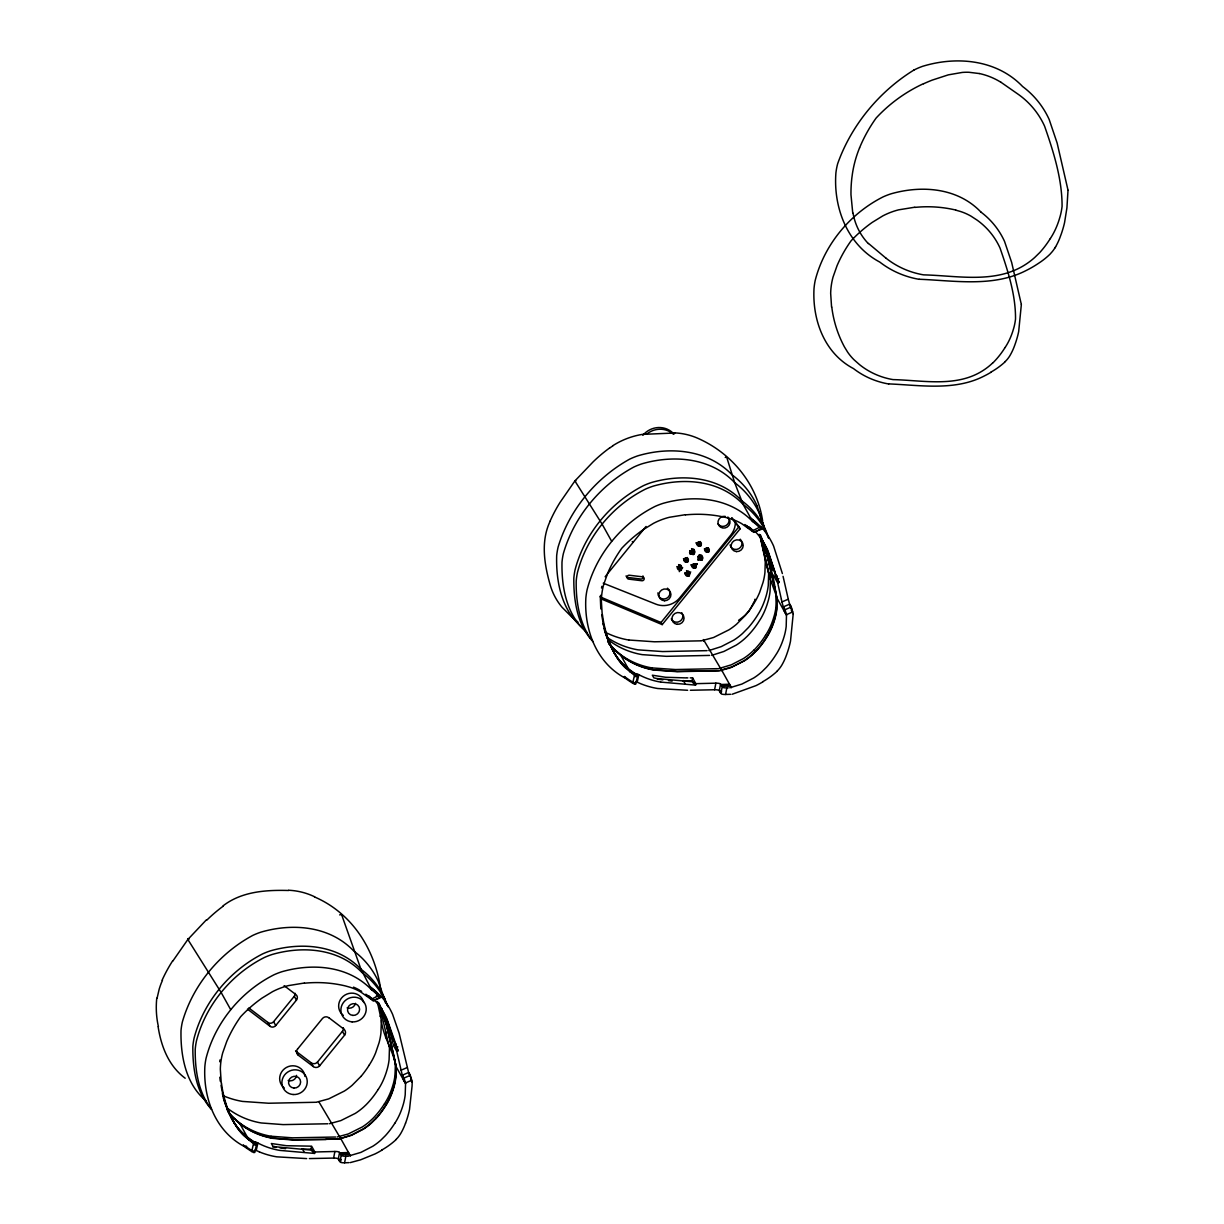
<?xml version="1.0" encoding="UTF-8"?>
<svg xmlns="http://www.w3.org/2000/svg" width="1224" height="1224" viewBox="0 0 1224 1224"><rect width="100%" height="100%" fill="white"/><g stroke="black" fill="none" stroke-linecap="round" stroke-linejoin="round"><path stroke-width="1.5" d="M793.183 614.127L790.52 641.055A90.454 86.369 -29.1 0 1 788.929 647.572L788.516 648.965A118.82 113.45 -29.1 0 1 787.323 652.683L786.558 654.855A60.435 57.696 -29.1 0 1 781.83 665.106A29.07 27.754 -29.1 0 1 778.005 670.186L777.087 671.104M1021.351 304.531L1018.689 331.459A90.454 86.369 -29.1 0 1 1017.098 337.977L1016.685 339.354A118.82 113.45 -29.1 0 1 1015.492 343.087L1014.727 345.26A60.435 57.696 -29.1 0 1 1009.999 355.511A29.07 27.754 -29.1 0 1 1006.174 360.59L1005.256 361.493M1068.016 190.255L1066.915 207.927L1064.589 222.462A100.383 95.839 -29.1 0 1 1063.243 227.756L1062.784 229.301A133.248 127.22 -29.1 0 1 1061.453 233.478L1059.755 238.114A65.102 62.149 -29.1 0 1 1055.608 246.804M386.203 1032.123L385.652 1037.692M770.064 576.076L770.279 573.903M157.07 998.233L159.181 989.206A83.002 79.285 -30.2 0 1 161.247 983.209L162.471 980.363M310.636 1146.154L286.37 1145.71L271.361 1143.522L272.845 1146.169L275.675 1146.796L312.808 1150.254L312.533 1151.799L311.049 1149.152L311.6 1146.154L314.843 1151.983L314.568 1153.436L279.776 1150.392A74.281 70.916 -29.1 0 1 257.912 1143.032L255.709 1141.961M686.021 677.897L665.627 677.27L652.346 675.204L653.83 677.851L656.661 678.478L693.794 681.936L693.518 683.482L692.034 680.835L692.585 677.836L690.198 677.866M660.761 682.089L695.553 685.119L695.829 683.665L692.585 677.836M309.381 1158.577L333.617 1158.072L334.886 1151.493A4.116 1.071 0.3 0 1 338.849 1151.937M340.639 1162.341A4.116 1.086 0.3 0 0 344.587 1162.785L345.857 1156.206L347.57 1156.144M690.367 690.26L714.602 689.755L715.872 683.176A4.116 1.071 0.3 0 1 719.834 683.619M721.625 694.023A4.116 1.086 0.3 0 0 725.572 694.467L726.842 687.888L728.234 687.842M253.903 1152.641L251.685 1151.509L253.49 1143.644L243.729 1135.612A56.457 53.902 -29.1 0 1 237.196 1127.794L234.105 1122.699M254.179 1145.067L254.883 1142.007L256.474 1144.868L254.714 1152.518L253.934 1151.126M259.427 1151.891L256.214 1150.453L257.927 1143.002M634.889 684.323L632.67 683.206L634.476 675.327L624.714 667.294A56.457 53.902 -29.1 0 1 618.181 659.476L615.091 654.381A123.272 117.703 -29.1 0 1 602.438 614.586M635.164 676.75L635.868 673.69L637.459 676.551L635.7 684.201L634.751 682.487M637.184 682.135L638.897 674.684L636.694 673.644M603.677 584.582L607.716 573.107A131.35 125.399 -29.1 0 1 621.685 548.352A132.024 126.057 -29.1 0 1 642.937 529.87M405.572 1123.173L406.337 1121A118.82 113.45 -29.1 0 0 407.531 1117.283L407.944 1115.89A90.454 86.369 -29.1 0 0 409.535 1109.372L412.075 1086.04L412.197 1082.444L410.652 1079.675M690.413 553.814L689.556 552.422L690.566 553.156L690.03 554.105M698.369 558.771L698.307 559.888M755.009 599.179L754.596 600.296M690.749 553.462L693.289 554.717M754.03 601.673L753.326 603.325M859.585 147.829L860.334 146.023A148.532 141.816 -29.1 0 1 876.124 118.04A144.034 137.532 -29.1 0 1 923.554 83.645M550.203 521.072C540.411 541.574 544.374 564.922 550.463 585.898A66.326 63.327 -29.1 0 0 562.091 607.303L571.072 616.33A153.367 146.421 -29.1 0 0 577.927 622.037M753.051 603.952L749.317 610.608A20.502 19.584 -29.1 0 1 748.522 611.648L745.248 615.045A63.648 60.772 -29.1 0 1 738.592 620.323M1055.593 246.789L1054.889 247.952M386.417 1104.017L385.178 1106.022A86.338 82.421 -29.1 0 1 375.906 1118.308M369.204 1065.155L371.255 1061.774A72.032 68.773 -29.1 0 0 375.584 1052.977L379.058 1042.772A69.202 66.065 -29.1 0 0 380.955 1032.934L381.353 1020.311L377.283 1001.523M378.247 1089.467L380.144 1086.346A67.289 64.245 -29.1 0 0 384.55 1077.166L384.963 1076.064A97.721 93.299 -29.1 0 0 386.187 1072.606L387.335 1068.797A63.908 61.016 -29.1 0 0 389.094 1059.724L389.462 1048.065L379.211 1003.879M384.535 1103.773L386.371 1100.743A65.224 62.271 -29.1 0 0 390.655 1091.839L391.053 1090.783A94.722 90.438 -29.1 0 0 392.231 1087.432L393.348 1083.745A61.934 59.134 -29.1 0 0 395.046 1074.932L395.383 1063.534M394.801 1123.326L396.041 1121.322A65.178 62.24 -29.1 0 0 400.86 1111.53L401.243 1110.489A93.621 89.383 -29.1 0 0 402.421 1107.169L403.17 1104.782A61.72 58.92 -29.1 0 0 405.205 1094.822L405.557 1083.653L404.318 1078.864M765.52 635.455L767.356 632.426A65.224 62.271 -29.1 0 0 771.64 623.521L772.038 622.465A94.722 90.438 -29.1 0 0 773.216 619.115L774.333 615.427A61.934 59.134 -29.1 0 0 776.031 606.614L776.368 595.216M1050.345 238.603L1052.395 235.222A72.874 69.569 -29.1 0 0 1057.169 225.277L1057.628 224.084A105.83 101.041 -29.1 0 0 1058.944 220.351L1060.183 216.22A69.202 66.065 -29.1 0 0 1062.08 206.382C1062.157 179.087 1053.573 151.852 1044.577 126.149A85.864 81.993 -29.1 0 0 1018.674 94.615L1001.033 82.314M1005.134 347.524L1006.954 344.541A64.459 61.552 -29.1 0 0 1011.192 335.743L1011.59 334.688A93.621 89.383 -29.1 0 0 1012.753 331.383L1013.855 327.726A61.215 58.446 -29.1 0 0 1015.522 319.036C1015.736 294.877 1007.918 270.795 1000.039 248.059A75.965 72.522 -29.1 0 0 977.135 220.152L970.953 216.113A56.977 54.391 -29.1 0 0 960.442 211.477L955.714 210.13M172.722 961.207L187.853 939.481L206.275 919.958M697.971 560.133L698.629 559.093M633.206 541.651L632.242 541.697M378.767 995.908L374.269 991.93A79.621 76.026 -29.1 0 0 371.698 989.91C348.534 965.614 312.671 962.967 282.086 971.672A70.105 66.938 -29.1 0 0 274.023 974.763C241.082 991.318 215.195 1022.468 206.06 1058.301A70.105 66.938 -29.1 0 0 204.852 1066.609C203.153 1097.821 215.195 1131.175 244.326 1146.49A79.621 76.026 -29.1 0 0 246.957 1148.433L251.685 1151.509M761.175 528.875L755.254 523.612A79.621 76.026 -29.1 0 0 752.683 521.592C729.519 497.311 693.656 494.649 663.071 503.355A70.105 66.938 -29.1 0 0 655.008 506.445C622.067 523 596.18 554.151 587.046 589.983A70.105 66.938 -29.1 0 0 585.837 598.291C584.139 629.503 596.18 662.857 625.311 678.173A79.621 76.026 -29.1 0 0 627.943 680.116L632.67 683.206M609.567 447.984A144.248 137.715 -29.1 0 0 593.028 461.953L574.898 480.94L560.164 502.223A144.187 137.669 -29.1 0 0 550.127 521.042M605.13 576.749L646.043 526.458M248.839 1007.964L267.918 1022.468A4.085 3.901 -29.1 0 0 273.595 1021.703L294.296 996.244A4.085 3.901 -29.1 0 0 295.198 993.322M247.523 1009.096A4.085 3.901 -29.1 0 0 248.044 1009.571L270.06 1026.324A4.085 3.901 -29.1 0 0 275.737 1025.544L296.453 1000.1A4.085 3.901 -29.1 0 0 295.887 994.576L284.136 985.657M677.331 566.865L678.968 568.12L680.605 566.1L678.953 564.845M685.471 560.133L687.108 558.113L687.812 562.076L683.466 558.618L686.22 560.867L685.486 558.022M691.606 548.612L692.723 552.896L689.969 550.632L691.958 552.146L693.595 550.142L691.942 548.888M297.539 1049.121L322.509 1018.429A4.529 4.33 -29.1 0 1 328.782 1017.741M686.542 570.614L687.659 574.882L684.904 572.618L686.909 574.148L688.546 572.128L686.894 570.874M698.246 556.92L699.899 558.175L701.536 556.17L699.883 554.916M706.386 550.188L708.023 548.184L708.727 552.131L704.397 548.673L707.151 550.938L706.401 548.092M688.515 574.653L690.734 571.914M695.003 566.666L697.236 563.943M738.944 526.718L740.122 528.829L662.199 624.623L661.021 622.496L738.944 526.718L731.876 517.706M296.162 1051.37L311.125 1062.738A4.529 4.33 -29.1 0 0 317.49 1062.05L342.399 1031.327L344.556 1035.183L319.586 1065.874A4.529 4.33 -29.1 0 1 313.298 1066.548L298.304 1055.226L296.162 1051.37A4.529 4.33 -29.1 0 1 295.581 1050.804M679.244 571.639L682.686 567.615M360.973 1076.401L352.13 1085.306A67.442 64.398 -29.1 0 1 344.342 1091.074L328.705 1098.877L316.327 1102.243M756.845 649.959L752.301 654.457A59.792 57.084 -29.1 0 1 744.177 660.639L732.289 666.759L719.743 670.507M757.075 650.158L752.515 654.672A59.976 57.268 -29.1 0 1 744.36 660.868L730.468 667.799L719.498 670.783M375.86 1118.277L371.316 1122.775A59.792 57.084 -29.1 0 1 363.191 1128.956L351.303 1135.076L338.512 1139.1M376.089 1118.476L371.53 1122.989A59.976 57.268 -29.1 0 1 363.375 1129.186L351.441 1135.336L338.864 1139.085M396.102 1139.422L397.004 1138.488A29.07 27.754 -29.1 0 0 400.799 1133.393A60.435 57.696 -29.1 0 0 405.526 1123.158M753.877 650.143L751.49 652.392A60.496 57.758 -29.1 0 1 743.274 658.65L731.248 664.846L718.549 668.641M694.972 565.809L697.221 563.652M992.48 363.161L991.272 364.262A59.792 57.084 -29.1 0 1 983.147 370.459C956.51 387.702 922.85 380.312 893.03 379.608A75.965 72.522 -29.1 0 1 859.569 364.66L854.061 359.81A56.457 53.902 -29.1 0 1 847.544 351.992L844.438 346.912A123.272 117.703 -29.1 0 1 831.784 307.102M223.15 905.775C241.74 891.439 266.021 889.848 288.65 890.491M609.613 448.045L612.75 445.934M642.921 529.839L653.509 523.337A69.691 66.54 -29.1 0 1 669.253 517.308L685.409 514.692M913.854 70.089C879.199 91.448 851.231 125.338 837.644 163.771A66.739 63.724 -29.1 0 0 835.916 172.814C833.207 207.713 847.421 244.953 879.765 262.058A92.718 88.526 -29.1 0 0 919.193 279.332M759.477 527.314L752.117 531.002M755.728 531.43L757.488 530.589M758.375 530.16L762.368 528.278L764.572 530.956A79.851 76.24 -29.1 0 1 773.599 546.057L782.381 573.566M376.334 996.015L379.241 994.638L380.832 997.499L373.55 1000.957L372.601 999.243M371.102 999.289L378.583 995.724M375.63 999.319L374.269 999.931A74.281 70.916 -29.1 0 1 386.891 1018.735L398.137 1050.712L396.729 1051.309L402.115 1074.504M376.518 998.906L377.834 998.279M378.721 997.851L381.383 996.596L383.586 999.274A79.851 76.24 -29.1 0 1 392.613 1014.375L399.162 1033.301L408.433 1071.765M783.1 606.186L781.952 601.933L788.271 599.194L783.054 576.305M400.967 1070.25L407.286 1067.512M405.404 1083.011L411.723 1080.226L412.151 1082.23M781.325 599.056L777.714 582.991L774.471 577.162L777.362 575.953M772.772 570.139L767.555 551.978L762.338 539.998L768.213 552.407L777.347 579.227L778.831 578.6M777.714 582.991L779.122 582.394L773.476 569.741M396.729 1051.309L393.485 1045.48L396.377 1044.271M393.485 1045.48L387.641 1023.509L381.353 1008.316L387.228 1020.724L396.362 1047.545L397.846 1046.918M701.398 640.81L713.561 637.505L728.938 629.84A66.295 63.296 -29.1 0 0 736.603 624.179L745.294 615.412A99.297 94.799 -29.1 0 0 753.357 604.35L755.392 601.045A70.808 67.611 -29.1 0 0 759.645 592.401L763.057 582.364A68.024 64.949 -29.1 0 0 764.923 572.694L765.321 560.286L760.211 536.862M729.734 687.781L741.912 684.063L753.8 677.928A59.792 57.084 -29.1 0 0 761.925 671.747L766.469 667.248A86.338 82.421 -29.1 0 0 775.756 654.993L777.026 653.004A65.178 62.24 -29.1 0 0 781.845 643.212L782.228 642.172A93.621 89.383 -29.1 0 0 783.406 638.851L784.156 636.465A61.72 58.92 -29.1 0 0 786.191 626.504L786.481 615.106M348.167 1156.129L360.927 1152.381L372.815 1146.245A59.792 57.084 -29.1 0 0 380.939 1140.064L385.483 1135.566A86.338 82.421 -29.1 0 0 394.771 1123.311M643.885 434.321L674.852 433.005M689.709 552.758L690.168 552.605M914.756 207.223L898.6 209.84A69.691 66.54 -29.1 0 0 882.856 215.868L872.268 222.37A132.024 126.057 -29.1 0 0 851.017 240.883A131.35 125.399 -29.1 0 0 837.078 265.639L833.024 277.114A69.691 66.54 -29.1 0 0 830.668 293.332L831.57 307.132M304.424 983.01L288.267 985.641A69.691 66.54 -29.1 0 0 272.524 991.669L261.936 998.157A132.024 126.057 -29.1 0 0 240.684 1016.67A131.35 125.399 -29.1 0 0 226.746 1041.44L222.692 1052.9A69.691 66.54 -29.1 0 0 220.335 1069.118L221.238 1082.934M729.489 684.201L727.056 684.293M729.902 684.95L727.469 685.042M730.483 686.006L728.402 686.083M348.503 1152.518L339.798 1152.824M348.917 1153.253L340.211 1153.574M349.498 1154.324L346.331 1154.446M708.88 650.571L721.196 646.639L733.849 640.121A63.556 60.68 -29.1 0 0 742.478 633.542L748.415 627.545A93.361 89.138 -29.1 0 0 757.197 615.733L759.155 612.566A67.748 64.673 -29.1 0 0 763.21 604.304L764.067 602.101A99.526 95.028 -29.1 0 0 765.306 598.582L766.102 596.042A65.606 62.638 -29.1 0 0 768.274 585.454L768.641 573.582L760.41 537.015M711.771 655.345L723.858 651.474L736.267 645.079A62.409 59.594 -29.1 0 0 744.758 638.622L747.221 636.296A87.179 83.232 -29.1 0 0 759.171 621.119L761.129 618.028A67.289 64.245 -29.1 0 0 765.536 608.848L765.949 607.747A97.721 93.299 -29.1 0 0 767.173 604.289L768.32 600.479A63.908 61.016 -29.1 0 0 770.064 591.406L770.447 579.748L760.196 535.561M732.151 694.253L756.004 685.624A84.441 80.616 -29.1 0 0 762.919 681.814M707.105 650.648L662.582 651.566L638.025 649.852A80.753 77.097 -29.1 0 1 606.676 637.123M727.699 686.113L721.793 686.312M329.409 1123.724L340.838 1120.603L355.281 1113.396A62.409 59.594 -29.1 0 0 363.773 1106.94L366.236 1104.614A87.179 83.232 -29.1 0 0 378.185 1089.437M337.212 1136.974L348.289 1133.959L362.289 1126.967A60.496 57.758 -29.1 0 0 370.505 1120.71L372.892 1118.461A84.502 80.677 -29.1 0 0 384.489 1103.742M338.038 1138.856L336.003 1138.917M350.278 1162.601L360.56 1159.832L375.018 1153.941A84.441 80.616 -29.1 0 0 381.934 1150.132M700.587 640.841L654.473 641.789L628.799 640.014M709.629 655.421L666.3 656.324L642.187 654.641A79.3 75.704 -29.1 0 1 607.93 639.571M717.448 668.671L675.449 669.543L652.086 667.922M718.656 670.553L677.147 671.395L654.044 669.788A75.965 72.522 -29.1 0 1 620.599 654.855L615.091 650.005A56.457 53.902 -29.1 0 1 609.215 643.105M718.748 670.813L677.117 671.67L653.937 670.048A76.209 72.751 -29.1 0 1 620.384 655.069L614.02 649.378A57.635 55.034 -29.1 0 1 607.624 641.437M726.322 684.323L720.783 684.507M726.735 685.073L721.196 685.256M725.572 694.467L730.636 694.299M315.501 1102.273L268.576 1103.237L242.474 1101.416A85.864 81.993 -29.1 0 1 222.799 1095.556M327.818 1123.77L283.142 1124.611L261.202 1122.959A79.3 75.704 -29.1 0 1 226.945 1107.888M335.651 1137.019L292.368 1137.83L271.101 1136.239M337.38 1139.146L326.012 1139.238M336.11 1139.192L294.081 1139.697L273.059 1138.106A75.965 72.522 -29.1 0 1 239.613 1123.158L230.816 1115.401A61.108 58.354 -29.1 0 1 229.209 1113.733M345.948 1154.461L340.808 1154.63M344.587 1162.785L348.962 1162.647M719.513 691.086L721.211 691.04M719.926 691.835L721.625 691.774M720.523 692.891L721.38 692.861M341.037 1159.327L338.528 1159.403M341.052 1160.077L338.941 1160.153M339.538 1161.209L340.823 1161.163M715.872 683.176L695.829 683.665M326.089 1139.513L292.016 1139.927L272.952 1138.366A76.209 72.751 -29.1 0 1 239.399 1123.372L233.034 1117.696M334.886 1151.493L314.843 1151.983M686.924 677.882L687.857 677.882M682.625 680.865L692.034 680.835M301.639 1149.183L311.049 1149.152M687.628 690.275L657.716 688.515A79.851 76.24 -29.1 0 1 640.412 683.604L637.107 682.105M306.643 1158.592L276.731 1156.833A79.851 76.24 -29.1 0 1 259.427 1151.922M657.334 679.121L662.873 679.856M668.426 680.605L672.114 681.095M272.646 1146.949L276.349 1147.439M280.036 1147.928L285.59 1148.678M919.209 279.256C954.689 280.648 993.46 287.487 1026.324 270.428A93.621 89.383 -29.1 0 0 1032.704 266.97L1034.081 266.159A119.768 114.352 -29.1 0 0 1037.814 263.787L1038.947 263.038A70.992 67.779 -29.1 0 0 1050.024 254.179L1050.972 253.093A31.732 30.294 -29.1 0 0 1054.904 247.952M888.655 383.892C920.295 385.178 954.858 391.175 984.173 376.028A84.441 80.616 -29.1 0 0 991.088 372.218M979.276 73.547L968.949 72.277A57.222 54.636 -29.1 0 0 962.278 72.43L948.294 74.863L932.122 80.141A168.239 160.635 -29.1 0 0 923.6 83.752M603.248 583.19L655.972 604.182A20.349 19.416 -29.1 0 0 679.779 597.786L730.835 535.026A20.349 19.416 -29.1 0 0 735.379 522.388M635.868 681.554L637.077 682.089M599.974 596.777L661.021 622.496M601.152 598.903L662.199 624.623M255.082 1149.948L256.214 1150.453M636.664 676.597L634.506 675.342M255.709 1144.93L253.49 1143.644M314.522 896.932C352.864 913.456 375.692 950.681 380.894 990.92M690.336 552.85L690.03 552.728M360.713 990.813L361.661 991.394M744.896 524.545L746.181 525.433M746.518 525.662L746.839 525.907A75.888 72.446 -29.1 0 1 753.28 531.155M753.877 532.409L741.606 523.597A56.977 54.391 -29.1 0 0 731.095 518.945L726.368 517.614A123.226 117.657 -29.1 0 0 685.425 514.891M371.132 999.319L360.621 991.914A56.977 54.391 -29.1 0 0 350.11 987.263L345.382 985.932A123.226 117.657 -29.1 0 0 304.439 983.209M372.892 1000.727L371.515 999.626M674.868 432.883A66.387 63.388 -29.1 0 1 699.103 438.865C732.488 454.043 757.381 484.719 762.674 521.179M696.808 542.905L700.801 546.103L700.097 542.156M691.744 564.907L695.737 568.104L695.033 564.142M328.828 1017.695L343.791 1029.063M885.763 257.989L868.474 243.438M237.227 1121.123L234.105 1118.323A56.457 53.902 -29.1 0 1 228.23 1111.423M980.852 211.997C957.688 187.7 921.825 185.054 891.24 193.759A70.105 66.938 -29.1 0 0 883.177 196.85C850.236 213.404 824.349 244.555 815.215 280.388A70.105 66.938 -29.1 0 0 814.006 288.696C812.308 319.892 824.349 353.262 853.48 368.577A82.681 78.933 -29.1 0 0 888.639 383.969M752.683 521.592L743.06 504.303L734.66 482.608C710.716 457.531 673.567 454.578 641.988 463.804A68.835 65.729 -29.1 0 0 633.741 467.094C600.28 485.056 573.811 517.002 563.361 553.6A68.835 65.729 -29.1 0 0 562 562.122C561.433 587.382 566.636 616.009 587.336 632.839M696.456 542.645L699.21 544.909L698.476 542.064M691.407 564.647L694.161 566.896L693.411 564.05M676.979 566.59L679.733 568.854L678.616 564.585M371.698 989.91L360.927 969.148C337.595 944.699 301.456 941.975 270.657 950.788A69.814 66.662 -29.1 0 0 262.563 953.924C229.515 970.77 203.49 1002.104 194.096 1038.09A69.814 66.662 -29.1 0 0 192.841 1046.444C192.596 1068.154 196.1 1092.282 211.14 1108.99M699.899 558.175L702.239 560.118L701.536 556.17M691.958 552.146L694.299 554.089L693.595 550.142M686.909 574.148L689.25 576.091L688.546 572.128M678.968 568.12L681.309 570.063L680.605 566.1M380.174 997.178L379.272 996.382M185.191 1078.237C168.667 1066.012 161.14 1046.367 158.125 1026.752M583.619 628.646C561.724 611.618 555.91 581.936 556.675 555.696A68.33 65.239 -29.1 0 1 558.113 547.067C569.175 510.102 595.935 477.788 629.626 459.168A68.33 65.239 -29.1 0 1 637.964 455.787C670.018 446.316 707.763 449.407 732.074 474.851A87.011 83.079 -29.1 0 1 757.09 505.787M206.351 1101.156C185.65 1084.326 180.448 1055.7 181.014 1030.44A68.835 65.729 -29.1 0 1 182.376 1021.918C192.826 985.32 219.295 953.374 252.756 935.411A68.835 65.729 -29.1 0 1 261.003 932.122C292.582 922.896 329.73 925.849 353.675 950.926A85.619 81.748 -29.1 0 1 378.293 981.357L384.397 998.937M760.854 526.657L761.726 527.544M379.868 994.974L381.383 996.596M593.043 641.682C577.238 624.959 573.566 600.28 573.827 578.126A69.814 66.662 -29.1 0 1 575.081 569.772C584.475 533.786 610.501 502.452 643.549 485.607A69.814 66.662 -29.1 0 1 651.642 482.47C682.441 473.657 718.58 476.381 741.912 500.83A83.309 79.529 -29.1 0 1 765.857 530.451L768.917 538.407M211.614 1109.388C198.288 1092.772 194.968 1070.051 195.228 1049.32A70.105 66.938 -29.1 0 1 196.437 1041.012C205.571 1005.179 231.458 974.013 264.399 957.474A70.105 66.938 -29.1 0 1 272.462 954.383C303.047 945.678 338.91 948.325 362.075 972.621A82.681 78.933 -29.1 0 1 385.851 1002.012L387.059 1005.072M731.876 518.318L740.122 528.829M590.259 638.132C579.105 621.624 575.831 600.601 576.213 581.002A70.105 66.938 -29.1 0 1 577.422 572.694C586.556 536.862 612.444 505.711 645.385 489.156A70.105 66.938 -29.1 0 1 653.448 486.066C684.032 477.36 719.896 480.007 743.06 504.303A82.681 78.933 -29.1 0 1 766.821 533.71M607.93 641.223L608.573 642.172M615.596 654.993L616.238 655.957A56.457 53.902 -29.1 0 0 622.756 663.775L628.249 668.641A75.888 72.446 -29.1 0 0 636.097 674.087M226.945 1109.525L227.588 1110.489M234.625 1123.311L235.253 1124.275A56.457 53.902 -29.1 0 0 241.771 1132.093L247.263 1136.958A75.888 72.446 -29.1 0 0 255.112 1142.405M574.898 480.94L602.024 523.979L611.648 541.268M614.984 654.014L616.605 656.798A56.977 54.391 -29.1 0 0 623.75 665.596L629.243 670.446A75.888 72.446 -29.1 0 0 637.092 675.893M233.371 1121.306L235.666 1125.009A56.457 53.902 -29.1 0 0 242.184 1132.843L247.676 1137.693A75.888 72.446 -29.1 0 0 255.525 1143.155M704.106 640.703L721.931 670.691M319.082 1102.136L340.945 1139.009M613.744 651.948L616.651 656.691A56.457 53.902 -29.1 0 0 623.169 664.525L628.662 669.39A75.888 72.446 -29.1 0 0 636.511 674.837M615.366 654.794L614.157 652.683A123.226 117.657 -29.1 0 1 601.749 614.846M232.759 1120.266L234.381 1123.112M614.754 653.754L613.132 650.862A123.272 117.703 -29.1 0 1 603.891 628.157M232.147 1119.18L235.62 1125.116A56.977 54.391 -29.1 0 0 242.765 1133.914L248.258 1138.764A75.888 72.446 -29.1 0 0 256.122 1144.211M760.226 526.32L761.818 529.181L754.183 531.981M777.347 579.227L779.122 582.394M746.839 525.907L747.788 527.62M774.976 588.713L776.888 597.955L786.527 615.335M721.823 670.431L731.447 687.72M693.794 681.936L695.553 685.119M683.344 680.544L685.103 683.726M620.583 654.871L630.207 672.16M625.311 678.173L624.362 676.459A84.686 80.845 -29.1 0 0 635.348 683.543M392.506 1038.059L394.266 1041.226M396.362 1047.545L398.137 1050.712M365.854 994.225L366.802 995.938M394.709 1060.397L395.918 1066.364L405.557 1083.653M294.296 996.244L296.453 1000.1M317.444 1062.019L319.586 1065.874M311.125 1062.738L313.267 1066.594M340.838 1138.733L350.462 1156.037M273.595 1021.703L275.737 1025.544M267.918 1022.468L270.06 1026.324M312.808 1150.254L314.568 1153.436M230.663 1009.586L221.039 992.297L187.853 939.481A12.255 1.408 39.1 0 1 187.655 939.114M302.359 1148.862L304.133 1152.044M239.598 1123.188L249.222 1140.477M243.377 1144.777L244.326 1146.49M757.029 505.818L765.077 530.114M766.76 533.74L768.672 538.315M760.364 534.812L760.976 536.204M761.313 538.086C769.238 560.883 776.98 585.057 776.842 609.277A61.904 59.104 -29.1 0 1 774.807 619.268L774.058 621.67A93.911 89.673 -29.1 0 1 772.88 624.99L772.482 626.045A65.392 62.439 -29.1 0 1 767.662 635.868L766.423 637.872A86.613 82.697 -29.1 0 1 757.105 650.189M761.068 538.239L767.096 555.727L774.685 587.719M384.795 998.799L387.932 1006.725M380.083 1006.556L386.111 1024.044L394.128 1057.98M360.927 969.148L341.894 915.46A12.255 3.381 -51.7 0 0 339.66 914.909M761.573 537.627L767.509 556.385L775.511 591.513M381.169 1007.413L387.044 1026.737L394.893 1061.56M791.576 607.685L792.708 611.908M789.404 603.417L788.287 599.286M410.591 1076.003L411.708 1080.18M785.257 610.439L786.389 614.693L792.724 611.939L793.137 613.913M734.66 482.608L726.811 457.562M765.383 530.619L759.201 513.086A85.619 81.748 -29.1 0 0 734.645 482.623M777.194 598.077L770.447 579.748L765.321 560.286M376.135 1118.506A86.613 82.697 -29.1 0 0 385.407 1106.175L386.677 1104.17A65.392 62.439 -29.1 0 0 391.512 1094.363L391.894 1093.307A93.911 89.673 -29.1 0 0 393.072 1089.987L393.822 1087.585A61.904 59.104 -29.1 0 0 395.857 1077.594C399.009 1057.398 383.097 1040.079 381.353 1020.311M384.979 1001.003L385.56 1003.129M775.251 572.909L767.861 550.433A74.281 70.916 -29.1 0 0 755.3 531.614M763.042 522.724L763.424 524.255M763.608 525.019L763.99 526.626M773.935 574.928L774.471 577.162M764.357 528.232L764.74 529.839M381.2 992.266L381.505 993.613M781.371 599.24L781.952 601.933M393.99 1056.037L386.371 1023.937L380.327 1006.403A76.209 72.751 -29.1 0 0 378.415 1002.456M790.934 606.339L791.974 611.22M790.337 605.283L790.857 607.67M789.924 604.549L790.597 607.67M409.948 1074.657L410.377 1076.661M409.352 1073.601L409.948 1076.355M408.938 1072.867L409.29 1074.473M394.403 1057.98L394.817 1059.831M1067.971 189.995L1057.123 143.009L1049.182 119.493A92.718 88.526 -29.1 0 0 1022.591 86.506C996.78 59.517 956.541 55.86 922.529 66.341A66.739 63.724 -29.1 0 0 913.854 70.089M1021.306 304.317L1011.651 262.41L1004.552 241.434A82.681 78.933 -29.1 0 0 980.837 212.012M791.316 609.827L791.591 611.128M784.615 609.093L785.579 613.622M784.018 608.022L784.997 612.566M783.605 607.288L784.584 611.832M411.203 1080.517L410.621 1077.793M403.66 1077.594L404.593 1081.939M403.277 1077.457L404.012 1080.884M403.033 1076.34L403.599 1080.149M402.619 1075.605L402.818 1076.523M395.52 1063.182L396.209 1066.395M393.99 1057.031L395.245 1063.166M776.888 597.955L776.552 609.215A61.72 58.92 -29.1 0 1 774.517 619.176L773.782 621.562A93.621 89.383 -29.1 0 1 772.604 624.883L772.206 625.923A65.178 62.24 -29.1 0 1 767.417 635.715L766.163 637.704A86.338 82.421 -29.1 0 1 756.891 649.99M852.761 213.16L850.971 194.708A141.035 134.655 -29.1 0 1 851.843 178.046L852.455 173.533A115.622 110.39 -29.1 0 1 859.569 147.829M602.223 614.616L601.336 600.8A69.691 66.54 -29.1 0 1 603.677 584.582M220.289 1081.22L219.815 1077.242M600.8 608.925L600.387 599.087A69.691 66.54 -29.1 0 1 600.556 595.308M395.918 1066.364L395.566 1077.533A61.72 58.92 -29.1 0 1 393.547 1087.493L392.797 1089.88A93.621 89.383 -29.1 0 1 391.619 1093.2L391.221 1094.241A65.178 62.24 -29.1 0 1 386.432 1104.017M642.875 435.331A20.349 19.416 -29.1 0 1 674.011 434.122M646.731 434.092A20.349 19.416 -29.1 0 1 673.078 433.939M626.107 575.861A2.035 1.943 -29.1 0 0 627.774 577.437L640.917 579.044A2.035 1.943 -29.1 0 0 642.921 575.923M667.462 588.193A6.12 5.845 -29.1 0 1 666.483 598.414A6.12 5.845 -29.1 0 1 657.931 592.829M688.515 571.011A2.249 2.142 -29.1 0 1 687.949 574.041A2.249 2.142 -29.1 0 1 684.859 573.612M680.483 564.861A2.249 2.142 -29.1 0 1 677.469 568.089M695.324 563.698A2.249 2.142 -29.1 0 1 693.671 566.421A2.249 2.142 -29.1 0 1 690.994 564.815M687.352 557.517A2.249 2.142 -29.1 0 1 683.619 559.827M701.505 555.038A2.249 2.142 -29.1 0 1 698.261 558.067M693.564 549.01A2.249 2.142 -29.1 0 1 692.815 552.177A2.249 2.142 -29.1 0 1 689.693 551.228M708.313 547.725A2.249 2.142 -29.1 0 1 704.443 549.775M700.342 541.559A2.249 2.142 -29.1 0 1 698.797 544.405A2.249 2.142 -29.1 0 1 696.058 542.813M727.5 517.247A6.12 5.845 -29.1 0 1 727.27 527.039A6.12 5.845 -29.1 0 1 718.06 523.52A6.12 5.845 -29.1 0 1 725.189 516.36M728.265 517.278A6.12 5.845 -29.1 0 1 726.153 525.448A6.12 5.845 -29.1 0 1 717.845 523.704M628.784 640.045A84.41 80.585 -29.1 0 1 605.559 632.395M765.474 635.424A84.502 80.677 -29.1 0 1 753.938 650.204M652.071 667.952A76.852 73.379 -29.1 0 1 618.227 652.79L611.801 647.083A61.108 58.354 -29.1 0 1 608.695 643.702M760.073 535.423A76.209 72.751 -29.1 0 1 760.716 536.724M777.194 671.196A72.216 68.957 -29.1 0 1 762.843 681.661M751.735 519.879A84.686 80.845 -29.1 0 1 761.45 528.538M726.842 687.888A4.116 1.086 0.3 0 1 722.879 687.444M601.535 588.056A69.691 66.54 -29.1 0 1 601.887 586.311M613.469 651.658A123.272 117.703 -29.1 0 1 605.329 632.318M603.371 625.326A123.272 117.703 -29.1 0 1 602.927 623.46M660.761 682.105A74.281 70.916 -29.1 0 1 638.897 674.715M714.602 689.755A4.116 1.071 0.4 0 1 718.564 690.198M759.171 534.322A75.965 72.522 -29.1 0 1 760.471 536.892M750.74 518.073A84.686 80.845 -29.1 0 1 760.441 526.733M749.027 526.947A75.888 72.446 -29.1 0 1 753.586 530.925M751.154 518.823A84.686 80.845 -29.1 0 1 760.854 527.467M703.754 641.177A8.201 0.857 80.7 0 1 703.463 639.571M725.22 457.47A8.17 2.264 -51.5 0 1 726.138 457.21M612.658 445.796A74.71 71.344 -29.1 0 1 643.87 434.168M575.295 480.573A8.17 0.933 39.1 0 1 575.892 480.833M740.214 539.203A6.12 5.845 -29.1 0 1 738.868 548.658A6.12 5.845 -29.1 0 1 730.055 545.001M681.799 612.75A6.12 5.845 -29.1 0 1 679.764 621.348A6.12 5.845 -29.1 0 1 671.257 618.854M360.912 969.163A83.309 79.529 -29.1 0 1 384.872 998.769M271.085 1136.27A76.852 73.379 -29.1 0 1 237.242 1121.108M233.034 1117.696A57.635 55.034 -29.1 0 1 227.939 1111.637M396.209 1139.513A72.216 68.957 -29.1 0 1 381.857 1149.979M370.75 988.196A84.686 80.845 -29.1 0 1 380.465 996.856M345.857 1156.206A4.116 1.086 0.3 0 1 341.909 1155.762M234.029 1122.745A123.272 117.703 -29.1 0 1 221.452 1082.903M366.328 994.546A75.888 72.446 -29.1 0 1 373.182 1000.299M353.491 987.141A56.457 53.902 -29.1 0 1 359.672 990.201M219.739 1061.774A69.691 66.54 -29.1 0 1 219.968 1059.953M233.065 1121.031A123.226 117.657 -29.1 0 1 221.054 1085.137M254.363 1151.861A84.686 80.845 -29.1 0 1 245.259 1146.199M232.483 1119.975A123.272 117.703 -29.1 0 1 222.386 1093.644M333.617 1158.072A4.116 1.071 0.4 0 1 337.579 1158.516M378.185 1002.64A75.965 72.522 -29.1 0 1 380.113 1006.541M232.07 1119.226A123.272 117.703 -29.1 0 1 223.411 1098.203M369.755 986.391A84.686 80.845 -29.1 0 1 379.455 995.051M246.651 1146.505A84.686 80.845 -29.1 0 1 245.978 1146.062M368.5 995.632A75.888 72.446 -29.1 0 1 371.698 998.401M370.168 987.141A84.686 80.845 -29.1 0 1 379.868 995.785M369.189 1065.14A101.011 96.436 -29.1 0 1 361.003 1076.416M380.021 1016.18A12.286 3.366 -5.3 0 1 383.8 1016.624M187.945 938.624A12.255 1.408 39.1 0 1 189.093 939.068M162.103 980.21A147.905 142.152 -27.4 0 1 172.507 961.069M158.416 1026.676A93.973 89.52 -31.9 0 1 156.764 998.203M288.665 890.246A68.253 65.163 -29.6 0 1 314.599 896.764M206.642 920.31A148.043 141.448 -27.9 0 1 223.349 906.051M284.305 1088.014A12.806 12.225 -29.1 0 1 286.355 1067.481A12.806 12.225 -29.1 0 1 304.944 1076.431M343.286 1015.369A12.806 12.225 -29.1 0 1 344.755 995.173A12.806 12.225 -29.1 0 1 363.712 1002.533M355.465 1003.313A6.12 5.845 -29.1 0 1 347.142 1007.826M296.575 1075.361A6.12 5.845 -29.1 0 1 288.16 1080.471M298.335 1055.18A4.529 4.33 -29.1 0 1 297.493 1049.075M343.76 1029.124A4.529 4.33 -29.1 0 1 344.602 1035.213M343.255 1027.67A4.529 4.33 -29.1 0 1 342.46 1031.358M1050.299 238.573A97.599 93.177 -29.1 0 1 1039.849 252.465L1034.662 257.53A67.58 64.535 -29.1 0 1 1025.483 264.522C995.372 284.014 957.321 275.66 923.6 274.865A85.864 81.993 -29.1 0 1 885.778 257.973M868.306 243.591A64.122 61.215 -29.1 0 1 853.036 213.114M979.292 73.516A70.548 67.351 -29.1 0 1 1001.003 82.329M1005.363 361.6A72.216 68.957 -29.1 0 1 991.012 372.065M1005.072 347.494A82.176 78.458 -29.1 0 1 992.557 363.237M914.772 207.407A123.226 117.657 -29.1 0 1 955.745 210.038M339.568 1152.427L338.314 1159.006L339.905 1161.867L341.175 1155.288L339.568 1152.427M720.553 684.109L719.299 690.688L720.89 693.549L722.145 686.97L720.553 684.109M699.531 554.64L697.894 556.66L700.648 558.924L699.531 554.64M789.694 604.136L783.375 606.875L784.966 609.736L791.285 606.997L789.694 604.136M408.709 1072.454L402.39 1075.192L403.997 1078.053L410.315 1075.315L408.709 1072.454M642.508 576.825L629.365 575.234A2.035 1.943 -29.1 0 0 627.055 576.948A2.035 1.943 -29.1 0 0 628.723 579.136L641.866 580.742A2.035 1.943 -29.1 0 0 644.176 579.029A2.035 1.943 -29.1 0 0 642.508 576.825M664.556 600.755A6.12 5.845 -29.1 0 0 670.308 591.988A6.12 5.845 -29.1 0 0 659.843 591.789A6.12 5.845 -29.1 0 0 664.556 600.755M687.506 576.167A2.249 2.142 -29.1 0 0 689.617 572.954A2.249 2.142 -29.1 0 0 685.777 572.893A2.249 2.142 -29.1 0 0 687.506 576.167M679.565 570.139A2.249 2.142 -29.1 0 0 681.676 566.926A2.249 2.142 -29.1 0 0 677.836 566.85A2.249 2.142 -29.1 0 0 679.565 570.139M693.993 568.181A2.249 2.142 -29.1 0 0 696.104 564.968A2.249 2.142 -29.1 0 0 692.264 564.907A2.249 2.142 -29.1 0 0 693.993 568.181M686.067 562.153A2.249 2.142 -29.1 0 0 688.179 558.94A2.249 2.142 -29.1 0 0 684.338 558.878A2.249 2.142 -29.1 0 0 686.067 562.153M700.495 560.209A2.249 2.142 -29.1 0 0 702.607 556.981A2.249 2.142 -29.1 0 0 698.766 556.92A2.249 2.142 -29.1 0 0 700.495 560.209M692.554 554.166A2.249 2.142 -29.1 0 0 694.666 550.953A2.249 2.142 -29.1 0 0 690.826 550.892A2.249 2.142 -29.1 0 0 692.554 554.166M706.982 552.223A2.249 2.142 -29.1 0 0 709.094 549.01A2.249 2.142 -29.1 0 0 705.254 548.933A2.249 2.142 -29.1 0 0 706.982 552.223M699.057 546.195A2.249 2.142 -29.1 0 0 701.168 542.982A2.249 2.142 -29.1 0 0 697.328 542.905A2.249 2.142 -29.1 0 0 699.057 546.195M736.45 551.596A6.12 5.845 -29.1 0 0 742.723 543.15A6.12 5.845 -29.1 0 0 732.304 542.37A6.12 5.845 -29.1 0 0 736.45 551.596M677.3 624.317A6.12 5.845 -29.1 0 0 683.558 615.871A6.12 5.845 -29.1 0 0 673.139 615.091A6.12 5.845 -29.1 0 0 677.3 624.317M293.117 1094.516A12.806 12.225 -29.1 0 0 306.214 1076.845A12.806 12.225 -29.1 0 0 284.412 1075.192A12.806 12.225 -29.1 0 0 293.117 1094.516M352.099 1021.872A12.806 12.225 -29.1 0 0 365.196 1004.2A12.806 12.225 -29.1 0 0 343.393 1002.563A12.806 12.225 -29.1 0 0 352.099 1021.872M352.864 1015.43A6.12 5.845 -29.1 0 0 359.122 1006.985A6.12 5.845 -29.1 0 0 348.702 1006.204A6.12 5.845 -29.1 0 0 352.864 1015.43M293.882 1088.075A6.12 5.845 -29.1 0 0 300.14 1079.629A6.12 5.845 -29.1 0 0 289.721 1078.849A6.12 5.845 -29.1 0 0 293.882 1088.075"/></g></svg>
